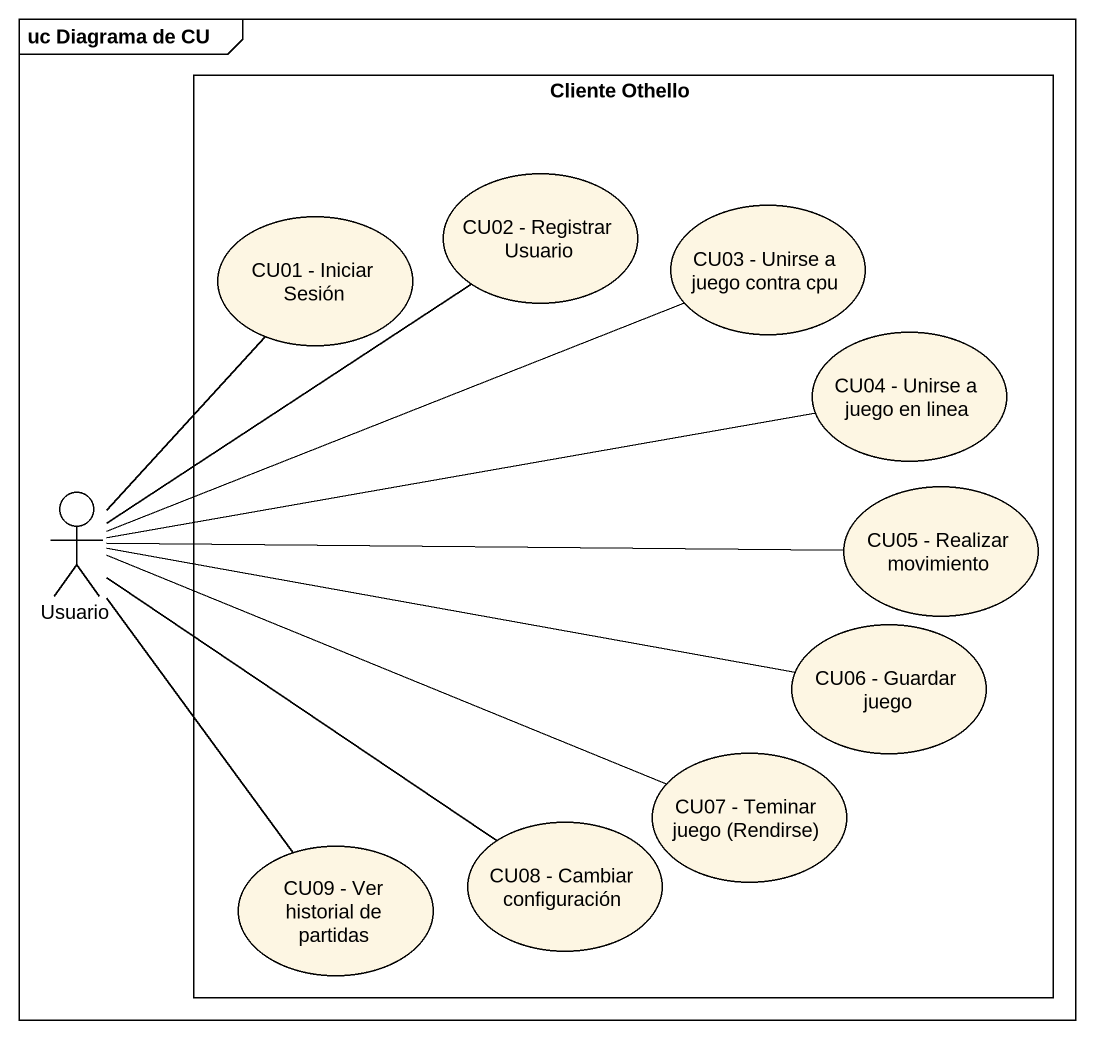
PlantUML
@startuml
mainframe uc Diagrama de CU
rectangle "Cliente Othello" as Cliente_Othello {
  usecase "CU01 - Iniciar Sesión" as CU01_Iniciar_Sesión
  usecase "CU02 - Registrar Usuario" as CU02_Registrar_Usuario
  usecase "CU03 - Unirse a juego contra cpu" as CU03_Unirse_a_juego_contra
  usecase "CU04 - Unirse a juego en linea" as CU04_Unirse_a_juego_en_linea
  usecase "CU05 - Realizar movimiento" as CU05_Realizar_movimiento
  usecase "CU06 - Guardar juego" as CU06_Guardar_juego
  usecase "CU07 - Teminar juego (Rendirse)" as CU07_Teminar_juego_Rendirse
  usecase "CU09 - Ver historial de partidas" as CU09_Ver_historial_de
  usecase "CU08 - Cambiar configuración" as CU08_Cambiar_configuración
}
actor Usuario
CU01_Iniciar_Sesión -- Usuario
CU02_Registrar_Usuario -- Usuario
CU03_Unirse_a_juego_contra -left- Usuario
CU04_Unirse_a_juego_en_linea -left- Usuario
Usuario -- CU09_Ver_historial_de
CU05_Realizar_movimiento -left- Usuario
CU06_Guardar_juego -left- Usuario
CU07_Teminar_juego_Rendirse -left- Usuario
CU08_Cambiar_configuración -up- Usuario
@enduml
